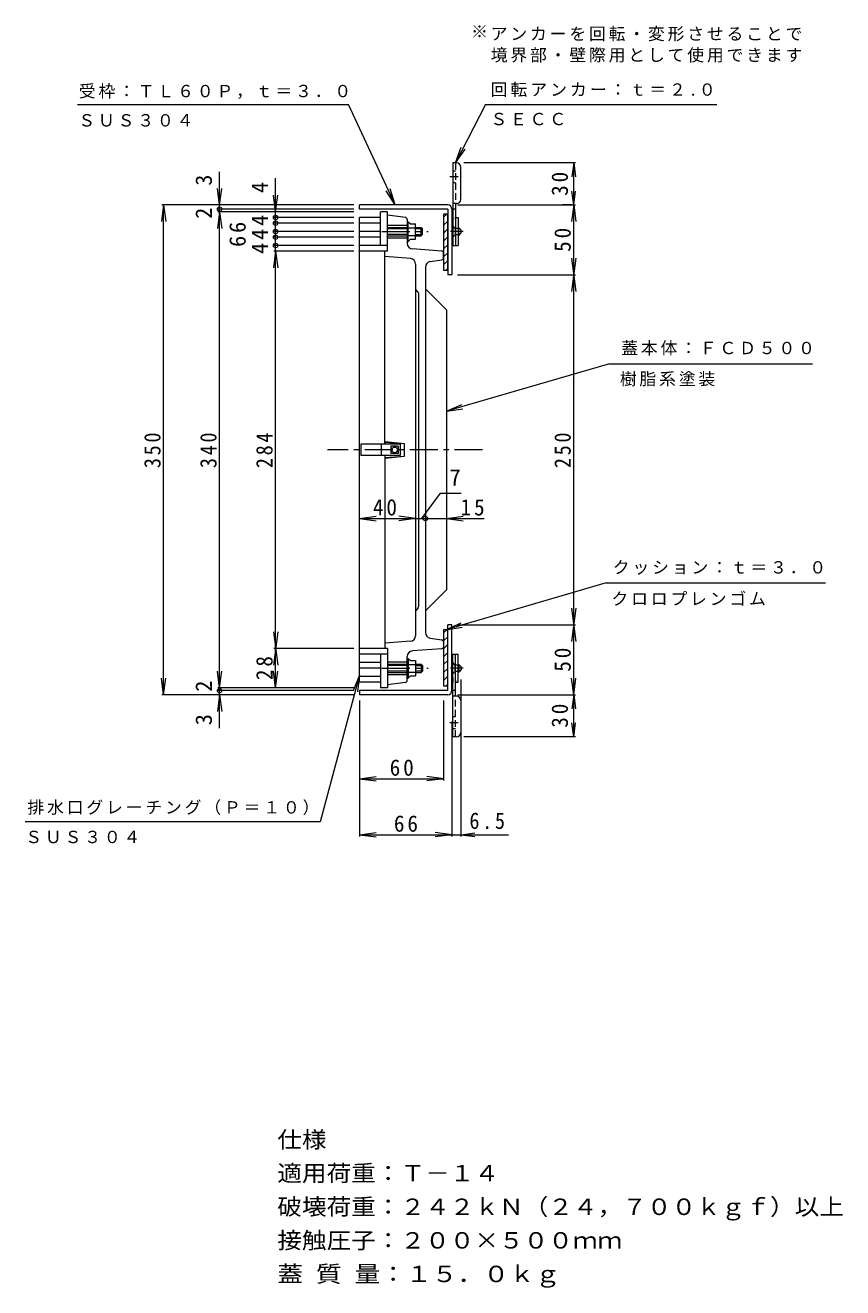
# Model space of a CAD drawing. Units: millimetres, scale not verified. Extents: x -720 to 734, y -548 to 461.
# Drawn here: x 150 to 734, y -441 to 461 of the extents above; entities that cross this region are included whole.
import ezdxf
from ezdxf.enums import TextEntityAlignment as Align

# ---------------------------------------------------------------- set-up
doc = ezdxf.new("R2010")
doc.units = ezdxf.units.MM
doc.header["$LTSCALE"] = 4
doc.header["$PDMODE"] = 32
doc.header["$PDSIZE"] = 3.2
for name, pattern in [('CHAIN1', [8, 5, -1, 1, -1]), ('CHAIN2', [12, 9, -1, 1, -1]), ('DASHED1', [1.8, 1.2, -0.6])]:
    doc.linetypes.add(name, pattern=pattern)
for name, color, linetype, lineweight in [('0-0_通り芯', 3, 'Continuous', 9), ('0-1_躯体', 2, 'Continuous', 9), ('0-5_寸法', 7, 'Continuous', 9), ('0-6_ハッチ', 6, 'Continuous', 9), ('0-E', 7, 'Continuous', 9), ('0-F', 7, 'Continuous', 9)]:
    doc.layers.add(name, color=color, linetype=linetype, lineweight=lineweight)
doc.styles.add('ＭＳ ゴシック', font='')
doc.styles.get('ＭＳ ゴシック').set_extended_font_data('MS Gothic')

msp = doc.modelspace()

# ---------------------------------------------------------------- linework, layer by layer
at = {"layer": '0-0_通り芯'}
for p, q in [((408.861, 327.541), (403.861, 327.541)), ((403.861, 303.542), (403.861, 327.541)), ((408.861, 299.541), (408.861, 327.541)), ((421.548, 323.706), (408.861, 325.291)), ((388.861, -8.458), (388.861, 323.541)), ((403.861, 323.541), (388.861, 323.541)), ((403.861, 319.541), (388.861, 319.541)), ((408.861, 318.042), (422.862, 318.042)), ((408.861, 316.541), (422.862, 316.541)), ((422.862, 322.217), (422.862, 305.123)), ((422.862, 320.542), (423.662, 320.542)), ((423.662, 320.542), (425.262, 319.067)), ((423.662, 306.542), (423.662, 320.542)), ((423.662, 316.304), (428.862, 316.304)), ((425.262, 319.067), (428.862, 319.067)), ((428.862, 308.017), (428.862, 319.067)), ((428.862, 316.541), (432.862, 316.541)), ((433.862, 315.542), (432.862, 316.541)), ((432.862, 310.542), (432.862, 316.541)), ((403.861, 313.541), (388.861, 313.541)), ((403.861, 309.541), (388.861, 309.541)), ((422.862, 315.542), (408.861, 315.542)), ((422.862, 311.542), (408.861, 311.542)), ((408.861, 310.542), (422.862, 310.542)), ((408.861, 309.042), (422.862, 309.042)), ((423.662, 310.779), (428.862, 310.779)), ((423.662, 306.542), (425.262, 308.017)), ((425.262, 308.017), (428.862, 308.017)), ((433.862, 315.542), (428.862, 315.542)), ((428.862, 311.542), (433.862, 311.542)), ((428.862, 310.542), (432.862, 310.542)), ((432.862, 310.542), (433.862, 311.542)), ((433.862, 311.542), (433.862, 315.542)), ((408.861, 303.542), (388.861, 303.542)), ((408.861, 299.541), (388.861, 299.541)), ((406.862, 161.542), (406.862, 299.541)), ((422.862, 306.542), (423.662, 306.542)), ((447.468, 299.641), (426.577, 301.133)), ((448.861, 294.828), (448.861, 298.145)), ((425.161, 294.3), (406.862, 295.672)), ((428.861, 290.311), (428.861, 24.772)), ((439.253, 292.063), (447.59, 293.346)), ((435.861, 288.11), (435.861, 26.973)), ((430.642, 270.316), (429.081, 272.268)), ((430.861, 269.691), (430.861, 45.392)), ((406.861, 163.542), (420.861, 162.042)), ((406.861, 163.042), (420.861, 162.042)), ((417.862, 153.542), (389.862, 153.542)), ((404.362, 161.542), (404.362, 153.542)), ((406.862, 153.542), (406.862, 15.542)), ((411.261, 160.142), (411.261, 154.942)), ((416.461, 160.142), (411.261, 160.142)), ((416.461, 154.942), (411.261, 154.942)), ((416.461, 160.142), (416.461, 154.942)), ((417.862, 161.542), (417.862, 153.542)), ((420.861, 153.041), (420.861, 162.042)), ((406.861, 151.541), (420.861, 153.041)), ((406.861, 152.042), (420.861, 153.041)), ((435.861, 42.542), (450.861, 57.542)), ((430.642, 44.767), (429.081, 42.815)), ((425.161, 20.784), (406.862, 19.411)), ((439.253, 23.02), (447.59, 21.737)), ((448.861, 20.255), (448.861, 16.938)), ((408.861, 15.542), (388.861, 15.542)), ((408.861, 11.542), (388.861, 11.542)), ((403.861, 11.542), (403.861, -12.458)), ((408.861, 15.542), (408.861, -12.458)), ((422.862, -7.134), (422.862, 9.96)), ((447.468, 15.442), (426.577, 13.95)), ((403.861, 5.542), (388.861, 5.542)), ((403.861, 1.542), (388.861, 1.542)), ((408.861, 6.041), (422.862, 6.041)), ((408.861, 4.541), (422.862, 4.541)), ((422.862, 3.542), (408.861, 3.542)), ((422.862, 8.541), (423.662, 8.541)), ((423.662, 8.541), (425.262, 7.066)), ((423.662, 8.541), (423.662, -5.459)), ((423.662, 4.304), (428.862, 4.304)), ((425.262, 7.066), (428.862, 7.066)), ((428.862, 7.066), (428.862, -3.984)), ((428.862, 4.541), (432.862, 4.541)), ((428.862, 3.542), (433.862, 3.542)), ((432.862, 4.541), (433.862, 3.542)), ((432.862, 4.541), (432.862, -1.458)), ((433.862, 3.542), (433.862, -0.459)), ((403.861, -4.458), (388.861, -4.458)), ((403.861, -8.458), (388.861, -8.458)), ((422.862, -0.459), (408.861, -0.459)), ((408.861, -1.458), (422.862, -1.458)), ((408.861, -2.959), (422.862, -2.959)), ((421.548, -8.623), (408.861, -10.208)), ((422.862, -5.459), (423.662, -5.459)), ((423.662, -1.221), (428.862, -1.221)), ((423.662, -5.459), (425.262, -3.984)), ((425.262, -3.984), (428.862, -3.984)), ((433.862, -0.459), (428.862, -0.459)), ((428.862, -1.458), (432.862, -1.458)), ((433.862, -0.459), (432.862, -1.458)), ((408.861, -12.458), (403.861, -12.458))]:
    msp.add_line(p, q, dxfattribs=at)
at = {"layer": '0-0_通り芯', "linetype": 'CHAIN1'}
for p, q in [((404.861, 313.542), (437.862, 313.542)), ((476.71, 157.542), (365.963, 157.542)), ((404.861, 1.541), (437.862, 1.541))]:
    msp.add_line(p, q, dxfattribs=at)
at = {"layer": '0-0_通り芯'}
for points in [[(435.861, 272.542), (450.861, 257.542), (450.861, 57.542)], [(417.862, 161.542), (389.862, 161.542), (389.862, 153.542)]]:
    msp.add_lwpolyline(points, dxfattribs=at)
msp.add_circle((413.861, 157.542), 2, dxfattribs=at)
for centre, radius, start, end in [((421.362, 322.217), 1.5, 0, 82.87332), ((426.862, 305.123), 4, 180, 265.91417), ((447.361, 298.145), 1.5, 0, 85.9142), ((424.862, 290.311), 4, 0, 85.71117), ((439.862, 288.11), 4, 98.746, 180), ((447.361, 294.828), 1.5, 278.74637, 0), ((429.862, 272.892), 1, 180, 218.66106), ((429.861, 269.691), 1, 0, 38.66106), ((429.861, 45.392), 1, 321.33894, 0), ((429.862, 42.191), 1, 141.33894, 180), ((424.862, 24.772), 4, 274.28883, 0), ((439.862, 26.973), 4, 180, 261.254), ((447.361, 20.255), 1.5, 0, 81.25363), ((426.862, 9.96), 4, 94.08583, 180), ((447.361, 16.938), 1.5, 274.0858, 0), ((421.362, -7.134), 1.5, 277.12668, 0)]:
    msp.add_arc(centre, radius, start, end, dxfattribs=at)
at = {"layer": '0-1_躯体'}
for p, q in [((458.161, 362.541), (455.361, 362.541)), ((455.361, 362.541), (455.361, 303.541)), ((461.161, 336.541), (461.161, 359.541)), ((451.861, 332.541), (388.861, 332.541)), ((388.861, 329.541), (388.861, 332.541)), ((451.861, 329.541), (388.861, 329.541)), ((451.861, 329.541), (451.861, 282.541)), ((454.861, 329.541), (454.861, 282.541)), ((458.161, 333.541), (455.361, 333.541)), ((457.361, 329.541), (455.361, 329.541)), ((457.361, 333.546), (457.361, 303.541)), ((454.861, 323.541), (454.861, 303.541)), ((454.861, 323.541), (455.361, 323.541)), ((455.161, 317.541), (455.161, 313.541)), ((455.361, 317.541), (455.161, 317.541)), ((455.361, 320.292), (455.361, 323.541)), ((455.361, 320.292), (455.361, 306.792)), ((457.361, 322.291), (457.361, 323.541)), ((457.361, 323.541), (459.361, 323.541)), ((459.361, 323.541), (459.361, 303.541)), ((459.861, 310.791), (459.861, 316.291)), ((455.161, 309.541), (455.161, 313.541)), ((455.361, 309.541), (455.161, 309.541)), ((455.361, 306.792), (455.361, 303.541)), ((459.861, 310.791), (459.361, 310.791)), ((454.861, 303.541), (459.361, 303.541)), ((455.361, 303.541), (457.361, 303.541)), ((457.361, 304.791), (457.361, 303.541)), ((454.861, 282.541), (451.861, 282.541)), ((454.861, 32.541), (451.861, 32.541)), ((451.861, -14.459), (451.861, 32.541)), ((454.861, -14.459), (454.861, 32.541)), ((454.861, -8.459), (454.861, 11.541)), ((454.861, 11.541), (459.361, 11.541)), ((455.361, 8.291), (455.361, 11.541)), ((455.361, -47.459), (455.361, 11.541)), ((455.361, 11.541), (457.361, 11.541)), ((457.361, 10.291), (457.361, 11.541)), ((457.361, -18.464), (457.361, 11.541)), ((459.361, -8.459), (459.361, 11.541)), ((455.161, 5.542), (455.161, 1.541)), ((455.361, 5.542), (455.161, 5.542)), ((455.161, -2.458), (455.161, 1.541)), ((455.361, -5.209), (455.361, 8.291)), ((459.861, 4.291), (459.361, 4.291)), ((459.861, 4.291), (459.861, -1.209)), ((454.861, -8.459), (455.361, -8.459)), ((455.361, -2.458), (455.161, -2.458)), ((455.361, -5.209), (455.361, -8.459)), ((457.361, -7.209), (457.361, -8.459)), ((457.361, -8.459), (459.361, -8.459)), ((451.861, -14.459), (388.861, -14.459)), ((388.861, -14.459), (388.861, -17.459)), ((451.861, -17.459), (388.861, -17.459)), ((457.361, -14.459), (455.361, -14.459)), ((458.161, -18.459), (455.361, -18.459)), ((461.161, -21.459), (461.161, -44.459)), ((458.161, -47.459), (455.361, -47.459))]:
    msp.add_line(p, q, dxfattribs=at)
at = {"layer": '0-1_躯体', "linetype": 'DASHED1'}
for p, q in [((457.361, 362.536), (457.361, 333.546)), ((457.361, 356.791), (455.361, 356.791)), ((457.361, 348.291), (455.361, 348.291)), ((457.161, 315.791), (455.361, 317.541)), ((457.161, 315.791), (457.361, 315.791)), ((459.361, 315.791), (457.361, 315.791)), ((457.161, 311.291), (455.361, 309.541)), ((459.361, 311.291), (457.361, 311.291)), ((457.161, 3.791), (455.361, 5.541)), ((459.361, 3.791), (457.361, 3.791)), ((457.161, -0.709), (455.361, -2.459)), ((457.161, -0.709), (457.361, -0.709)), ((459.361, -0.709), (457.361, -0.709)), ((457.361, -47.454), (457.361, -18.464)), ((457.361, -33.209), (455.361, -33.209)), ((457.361, -41.709), (455.361, -41.709))]:
    msp.add_line(p, q, dxfattribs=at)
at = {"layer": '0-1_躯体', "linetype": 'CHAIN2'}
for p, q in [((459.361, 352.541), (453.361, 352.541)), ((462.909, 313.541), (453.825, 313.541)), ((462.909, 1.541), (453.825, 1.541)), ((459.361, -37.459), (453.361, -37.459))]:
    msp.add_line(p, q, dxfattribs=at)
at = {"layer": '0-1_躯体', "linetype": 'DASHED1'}
for points in [[(457.161, 315.791), (457.161, 311.291), (457.361, 311.291)], [(457.161, -0.709), (457.161, 3.791), (457.361, 3.791)]]:
    msp.add_lwpolyline(points, dxfattribs=at)
at = {"layer": '0-1_躯体'}
for points in [[(459.861, 310.791), (461.361, 312.541), (461.361, 314.541), (459.861, 316.291), (459.361, 316.291)], [(459.861, 4.291), (461.361, 2.541), (461.361, 0.542), (459.861, -1.209), (459.361, -1.209)]]:
    msp.add_lwpolyline(points, dxfattribs=at)
for centre, start, end in [((458.161, 359.541), 0, 90), ((458.161, 336.541), 270, 0), ((451.861, 329.541), 0, 90), ((451.861, -14.459), 270, 0), ((458.161, -21.459), 0, 90), ((458.161, -44.459), 270, 0)]:
    msp.add_arc(centre, 3, start, end, dxfattribs=at)
at = {"layer": '0-6_ハッチ'}
for p, q in [((448.861, 323.726), (451.177, 326.041)), ((448.861, 318.069), (451.861, 321.069)), ((448.861, 312.412), (451.861, 315.412)), ((448.861, 306.755), (451.861, 309.755)), ((448.861, 301.099), (451.861, 304.099)), ((448.861, 295.442), (451.861, 298.442)), ((448.861, 289.785), (451.861, 292.785)), ((448.861, 286.041), (451.861, 286.041)), ((450.775, 286.041), (451.861, 287.128)), ((448.861, 26.726), (451.177, 29.041)), ((448.861, 21.069), (451.861, 24.069)), ((448.861, 15.412), (451.861, 18.412)), ((448.861, 9.755), (451.861, 12.755)), ((448.861, 4.099), (451.861, 7.099)), ((448.861, -1.558), (451.861, 1.442)), ((448.861, -7.215), (451.861, -4.215)), ((448.861, -10.959), (451.861, -10.959)), ((450.775, -10.959), (451.861, -9.872))]:
    msp.add_line(p, q, dxfattribs=at)
for points in [[(451.861, 286.041), (451.861, 326.041), (448.861, 326.041), (448.861, 286.041)], [(451.861, -10.959), (451.861, 29.041), (448.861, 29.041), (448.861, -10.959)]]:
    msp.add_lwpolyline(points, dxfattribs=at)
at = {"layer": '0-E'}
for p, q in [((187.408, 404.221), (380.867, 404.221)), ((414.263, 332.541), (380.867, 404.221)), ((478.718, 404.221), (457.361, 362.541)), ((478.718, 404.221), (643.972, 404.221)), ((414.263, 332.541), (410.658, 343.987)), ((414.263, 332.541), (407.819, 342.664)), ((567.364, 219.161), (450.861, 185.174)), ((567.364, 219.161), (712.375, 219.161)), ((450.861, 185.174), (461.844, 190.009)), ((450.861, 185.174), (462.721, 187.002)), ((565.004, 62.486), (721.651, 62.486)), ((450.361, 29.041), (461.344, 33.877)), ((388.861, -3.458), (360.779, -108.263)), ((388.861, -3.458), (384.269, -14.545)), ((388.861, -3.458), (387.295, -15.356)), ((360.779, -108.263), (150.039, -108.263))]:
    msp.add_line(p, q, dxfattribs=at)
msp.add_lwpolyline([(565.004, 62.486), (450.361, 29.041), (462.221, 30.87)], dxfattribs=at)
at = {"layer": '0-F'}
for p, q in [((457.361, 362.541), (461.393, 373.844)), ((457.361, 362.541), (464.181, 372.415)), ((543.061, 362.541), (463.361, 362.541)), ((541.861, 362.541), (540.556, 352.627)), ((541.861, 362.541), (543.167, 352.627)), ((541.861, 332.541), (541.861, 362.541)), ((288.861, -41.188), (288.861, 356.271)), ((288.861, 332.541), (287.295, 344.439)), ((288.861, 332.541), (290.428, 344.439)), ((328.861, -12.459), (328.861, 351.654)), ((328.861, 327.541), (327.295, 339.439)), ((328.861, 327.541), (330.428, 339.439)), ((541.861, 332.541), (540.556, 342.456)), ((541.861, 332.541), (543.167, 342.456)), ((248.861, 332.541), (247.295, 320.644)), ((384.861, 332.541), (247.661, 332.541)), ((248.861, 332.541), (250.428, 320.644)), ((248.861, -17.459), (248.861, 332.541)), ((288.861, 327.541), (287.295, 315.644)), ((384.861, 329.541), (287.661, 329.541)), ((384.861, 327.541), (287.661, 327.541)), ((288.861, 327.541), (290.428, 315.644)), ((458.861, 332.541), (543.061, 332.541)), ((540.661, 332.541), (533.862, 332.541)), ((541.861, 332.541), (540.295, 320.644)), ((541.861, -17.459), (541.861, 332.541)), ((541.862, 332.541), (543.428, 320.644)), ((384.861, 323.541), (327.661, 323.541)), ((384.861, 319.541), (327.661, 319.541)), ((384.861, 313.541), (327.661, 313.541)), ((384.861, 309.541), (327.661, 309.541)), ((328.861, 299.541), (327.295, 287.644)), ((384.861, 303.542), (327.661, 303.542)), ((384.861, 299.541), (327.661, 299.541)), ((328.861, 299.541), (330.428, 287.644)), ((540.295, 294.439), (543.428, 270.644)), ((543.428, 294.439), (540.295, 270.644)), ((458.861, 282.541), (543.061, 282.541)), ((446.515, 126.559), (432.973, 108.519)), ((446.515, 126.559), (461.415, 126.559)), ((388.861, 108.519), (400.758, 110.085)), ((388.861, 108.519), (400.758, 106.953)), ((388.861, 108.519), (477.894, 108.519)), ((428.861, 108.519), (416.964, 110.085)), ((428.861, 108.519), (416.964, 106.953)), ((450.861, 108.519), (462.759, 110.085)), ((450.861, 108.519), (462.759, 106.953)), ((540.295, 44.439), (543.428, 20.644)), ((543.428, 44.439), (540.295, 20.644)), ((327.295, 27.439), (330.428, 3.644)), ((330.428, 27.439), (327.295, 3.644)), ((458.861, 32.542), (543.061, 32.542)), ((384.861, 15.541), (327.661, 15.541)), ((248.861, -17.459), (247.295, -5.561)), ((248.861, -17.459), (250.428, -5.561)), ((288.861, -12.459), (287.295, -0.561)), ((288.861, -12.459), (290.428, -0.561)), ((328.861, -12.459), (327.295, -0.561)), ((328.861, -12.459), (330.428, -0.561)), ((461.361, -118.659), (461.361, -6.459)), ((541.861, -17.459), (540.295, -5.561)), ((541.861, -17.459), (543.428, -5.561)), ((384.861, -17.459), (247.661, -17.459)), ((288.861, -17.459), (287.295, -29.356)), ((384.861, -12.459), (287.661, -12.459)), ((384.861, -14.459), (287.661, -14.459)), ((288.861, -17.459), (290.428, -29.356)), ((458.861, -17.459), (543.061, -17.459)), ((541.861, -17.459), (540.556, -27.373)), ((541.861, -17.459), (543.167, -27.373)), ((541.861, -47.459), (541.861, -17.459)), ((388.861, -21.459), (388.861, -118.659)), ((448.861, -21.459), (448.861, -78.659)), ((454.861, -36.459), (454.861, -118.659)), ((541.861, -47.459), (540.556, -37.544)), ((541.861, -47.459), (543.167, -37.544)), ((543.061, -47.459), (463.361, -47.459)), ((388.861, -77.459), (400.759, -75.892)), ((388.861, -77.459), (400.759, -79.025)), ((388.861, -77.459), (448.861, -77.459)), ((448.861, -77.459), (436.964, -75.892)), ((448.861, -77.459), (436.964, -79.025)), ((388.861, -117.459), (400.759, -115.892)), ((454.861, -117.459), (442.964, -115.892)), ((461.361, -117.459), (471.275, -116.153)), ((388.861, -117.459), (400.759, -119.025)), ((388.861, -117.459), (454.861, -117.459)), ((454.861, -117.459), (442.964, -119.025)), ((454.861, -117.459), (461.361, -117.459)), ((461.361, -117.459), (495.353, -117.459)), ((461.361, -117.459), (471.275, -118.764))]:
    msp.add_line(p, q, dxfattribs=at)
for p in [(288.861, 329.541), (328.861, 323.541), (328.861, 319.541), (328.861, 313.541), (328.861, 309.541), (328.861, 303.542), (435.861, 108.519), (288.861, -14.459)]:
    msp.add_point(p, dxfattribs=at)

# ---------------------------------------------------------------- texts
at = {"layer": '0-5_寸法', "style": 'ＭＳ ゴシック'}
msp.add_text('※', height=8.798, dxfattribs=at).set_placement((468.518, 449.445), align=Align.BOTTOM_LEFT)
at = {"layer": '0-5_寸法', "color": 2, "style": 'ＭＳ ゴシック'}
for s, width, p in [('仕様', 1.1, (330.081, -344.627)), ('適用荷重：Ｔ－１４', 1.1, (330.081, -368.627)), ('破壊荷重：２４２ｋＮ（２４，７００ｋｇｆ）以上', 1.1, (330.081, -392.627)), ('接触圧子：２００×５００ｍｍ', 1.1, (330.081, -416.627)), ('蓋 質 量：１５．０ｋｇ', 1.15, (330.081, -440.627))]:
    msp.add_text(s, height=11.73, dxfattribs=dict(at, width=width)).set_placement(p, align=Align.BOTTOM_LEFT)
at = {"layer": '0-5_寸法', "char_height": 8.798, "attachment_point": 7, "style": 'ＭＳ ゴシック'}
for s, insert in [('\\T1.17;アンカーを回転・変形させることで', (482.518, 449.445)), ('\\T1.17;境界部・壁際用として使用できます', (482.518, 434.265))]:
    msp.add_mtext(s, dxfattribs=dict(at, insert=insert))
at = {"layer": '0-E', "char_height": 8.798, "attachment_point": 7, "style": 'ＭＳ ゴシック'}
for s, insert in [('\\T1.17;受枠：ＴＬ６０Ｐ，ｔ＝３．０', (188.335, 408.256)), ('\\T1.18;回転アンカー：ｔ＝２.０', (482.518, 409.67)), ('\\T1.17;ＳＵＳ３０４', (187.948, 388.471)), ('\\T1.17;ＳＥＣＣ', (482.326, 389.401)), ('\\T1.17;蓋本体：ＦＣＤ５００', (575.738, 224.983)), ('\\T1.17;樹脂系塗装', (574.756, 202.906)), ('\\T1.17;クッション：ｔ＝３．０', (569.751, 68.309)), ('\\T1.17;クロロプレンゴム', (568.77, 46.231)), ('\\T1.17;排水口グレーチング（Ｐ＝１０）', (151.591, -103.402)), ('\\T1.17;ＳＵＳ３０４', (150.039, -123.567))]:
    msp.add_mtext(s, dxfattribs=dict(at, insert=insert))
at = {"layer": '0-F', "color": 2, "style": 'ＭＳ ゴシック'}
for s, p in [('3', (286.861, 346.276)), ('4', (326.861, 340.999)), ('2', (286.861, 322.625)), ('4', (326.861, 317.541)), ('6', (310.988, 312.541)), ('6', (310.988, 302.541)), ('4', (326.861, 307.541)), ('4', (326.861, 297.541)), ('2', (286.861, -15.265)), ('3', (286.861, -39.193))]:
    msp.add_text(s, height=11.73, rotation=90, dxfattribs=at).set_placement(p, align=Align.BOTTOM_LEFT)
msp.add_text('7', height=11.73, dxfattribs=at).set_placement((453.133, 128.587), align=Align.BOTTOM_LEFT)
at = {"layer": '0-F', "color": 2, "char_height": 11.73, "attachment_point": 7, "rotation": 90, "style": 'ＭＳ ゴシック'}
for s, insert in [('\\T1.27;\\W0.95;30', (537.861, 339.041)), ('\\T1.27;\\W0.95;50', (539.861, 299.041)), ('\\T1.27;\\W0.9;350', (246.861, 144.541)), ('\\T1.27;\\W0.9;340', (286.861, 144.541)), ('\\T1.27;\\W0.9;284', (326.861, 144.541)), ('\\T1.27;\\W0.9;250', (539.861, 144.541)), ('\\T1.27;\\W0.95;28', (326.861, -6.959)), ('\\T1.27;\\W0.95;50', (539.861, -0.959)), ('\\T1.27;\\W0.95;30', (537.861, -40.959))]:
    msp.add_mtext(s, dxfattribs=dict(at, insert=insert))
at = {"layer": '0-F', "color": 2, "char_height": 11.73, "attachment_point": 7, "style": 'ＭＳ ゴシック'}
for s, insert in [('\\T1.27;\\W0.95;40', (398.361, 110.519)), ('\\T1.27;\\W0.95;15', (460.973, 110.519)), ('\\T1.27;\\W0.95;60', (410.361, -75.459)), ('\\T1.27;\\W0.95;66', (413.361, -115.459)), ('\\T1.27;\\W0.9;6.5', (467.312, -113.459))]:
    msp.add_mtext(s, dxfattribs=dict(at, insert=insert))

doc.saveas('drawing.dxf')
